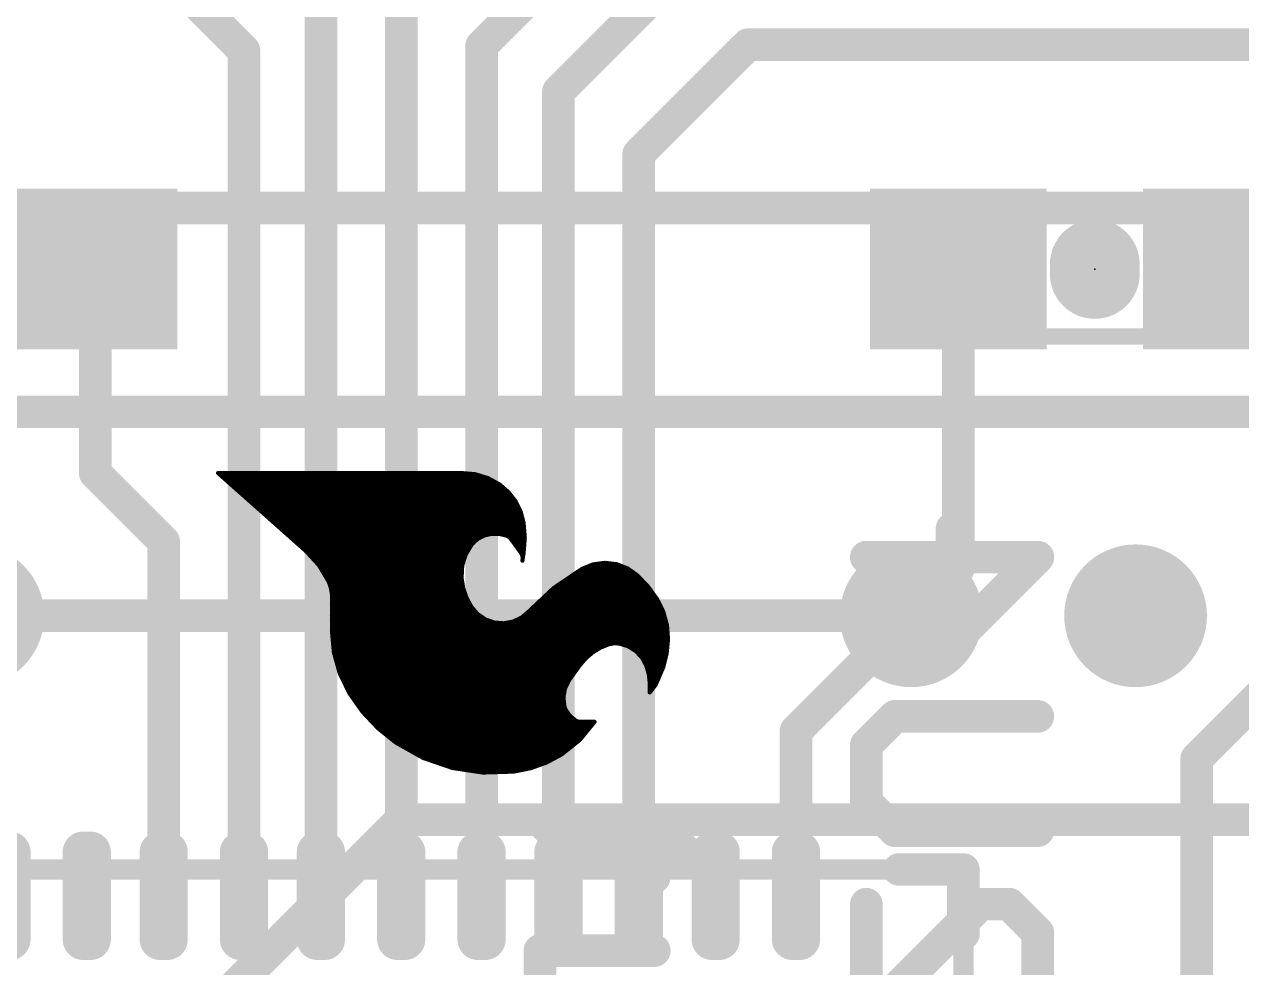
# Model space of a CAD drawing. Extents: x -0.9 to 39.5, y -0.1 to 25.5.
# Drawn here: x 19.24 to 26.82, y 15.59 to 21.46 of the extents above; entities that cross this region are included whole.
import ezdxf

# ---------------------------------------------------------------- set-up
doc = ezdxf.new("R2010")
doc.units = 0
for name, color, linetype in [('1', 12, 'CONTINUOUS'), ('16', 132, 'CONTINUOUS'), ('18', 110, 'CONTINUOUS'), ('21', 41, 'CONTINUOUS'), ('22', 40, 'CONTINUOUS'), ('23', 53, 'CONTINUOUS'), ('51', 53, 'CONTINUOUS')]:
    doc.layers.add(name, color=color, linetype=linetype)

# ---------------------------------------------------------------- blocks, each defined once
blk = doc.blocks.new('RECT')
blk.add_solid([(-0.5, -0.5), (0.5, -0.5), (-0.5, 0.5), (0.5, 0.5)])
blk = doc.blocks.new('RECT128000X48000R85')
at = {"const_width": 0.1275}
blk.add_lwpolyline([(0.3362, -0.0225), (0.3362, 0.0225, 0.4142), (0.2725, 0.0863), (-0.2725, 0.0863, 0.4142), (-0.3362, 0.0225), (-0.3362, -0.0225, 0.4142), (-0.2725, -0.0863), (0.2725, -0.0863, 0.4142)], format="xyb", close=True, dxfattribs=at)
blk.add_solid([(-0.2979, -0.0479), (0.2979, -0.0479), (-0.2979, 0.0479), (0.2979, 0.0479)])
blk = doc.blocks.new('ROUNDV')
at = {"const_width": 0.5}
blk.add_lwpolyline([(0, -0.25, 1), (0, 0.25, 1), (0, -0.25)], format="xyb", dxfattribs=at)

msp = doc.modelspace()

# ---------------------------------------------------------------- linework, layer by layer
at = {"layer": '1', "const_width": 0.2032}
for points in [[(21.09, 16.0365), (21.09, 22.36)], [(22.09, 21.328), (23.114, 22.352)], [(22.5689, 21.0449), (23.368, 21.844)], [(20.6111, 21.2989), (20.32, 21.59)], [(21.59, 16.0365), (21.59, 21.59)], [(20.6111, 16.0365), (20.6111, 21.2989)], [(22.09, 20.312), (22.09, 21.328)], [(23.0689, 20.6559), (23.749, 21.336)], [(23.749, 21.336), (30.226, 21.336)], [(22.5689, 16.0365), (22.5689, 21.0449)], [(23.0689, 16.0365), (23.0689, 20.6559)], [(22.09, 20.312), (22.098, 20.32)], [(22.09, 16.0365), (22.09, 20.312)], [(19.685, 19.9), (19.646, 19.939)], [(25.058, 19.939), (25.058, 18.073)], [(19.685, 18.669), (19.685, 19.9)], [(26.543, 16.891), (29.464, 19.812)], [(20.1111, 18.2429), (19.685, 18.669)], [(20.1111, 16.0365), (20.1111, 18.2429)], [(24.765, 17.78), (25.058, 18.073)], [(24.0477, 17.0627), (24.765, 17.78)], [(24.0477, 16.0365), (24.0477, 17.0627)], [(26.543, 15.113), (26.543, 16.891)]]:
    msp.add_lwpolyline(points, dxfattribs=at)
at = {"layer": '1', "const_width": 0.1016}
for points in [[(20.6619, 21.2989, 1), (20.5603, 21.2989)], [(20.5752, 21.2629, 1), (20.6471, 21.3348)], [(22.1408, 21.328, 1), (22.0392, 21.328)], [(22.0541, 21.3639, 1), (22.1259, 21.2921)], [(23.749, 21.3868, 1), (23.749, 21.2852)], [(23.7849, 21.3001, 1), (23.7131, 21.3719)], [(22.6197, 21.0449, 1), (22.5181, 21.0449)], [(22.5329, 21.0808, 1), (22.6048, 21.0089)], [(23.0329, 20.6918, 1), (23.1048, 20.6199)], [(23.1197, 20.6559, 1), (23.0181, 20.6559)], [(22.1408, 20.312, 1), (22.0392, 20.312)], [(22.0541, 20.3479, 1), (22.1259, 20.2761)], [(22.1339, 20.2841, 1), (22.0621, 20.3559)], [(22.0392, 20.312, 1), (22.1408, 20.312)], [(19.6819, 19.9749, 1), (19.6101, 19.9031)], [(25.1088, 19.939, 1), (25.0072, 19.939)], [(19.7358, 19.9, 1), (19.6342, 19.9)], [(19.6491, 19.8641, 1), (19.7209, 19.9359)], [(19.7209, 18.7049, 1), (19.6491, 18.6331)], [(19.6342, 18.669, 1), (19.7358, 18.669)], [(20.1619, 18.2429, 1), (20.0603, 18.2429)], [(20.0752, 18.2069, 1), (20.1471, 18.2788)], [(25.0072, 18.073, 1), (25.1088, 18.073)], [(25.0939, 18.0371, 1), (25.0221, 18.1089)], [(24.7291, 17.8159, 1), (24.8009, 17.7441)], [(24.8009, 17.7441, 1), (24.7291, 17.8159)], [(24.0985, 17.0627, 1), (23.9969, 17.0627)], [(24.0118, 17.0987, 1), (24.0837, 17.0268)], [(26.5938, 16.891, 1), (26.4922, 16.891)], [(26.5071, 16.9269, 1), (26.5789, 16.8551)], [(20.0603, 16.0365, 1), (20.1619, 16.0365)], [(20.5603, 16.0365, 1), (20.6619, 16.0365)], [(21.0392, 16.0365, 1), (21.1408, 16.0365)], [(21.5392, 16.0365, 1), (21.6408, 16.0365)], [(22.0392, 16.0365, 1), (22.1408, 16.0365)], [(22.5181, 16.0365, 1), (22.6197, 16.0365)], [(23.0181, 16.0365, 1), (23.1197, 16.0365)], [(23.9969, 16.0365, 1), (24.0985, 16.0365)]]:
    msp.add_lwpolyline(points, format="xyb", dxfattribs=at)
at = {"layer": '16', "const_width": 0.2032}
for points in [[(30.48, 20.32), (15.24, 20.32)], [(17.399, 19.05), (30.099, 19.05)], [(24.765, 17.78), (18.923, 17.78)], [(20.32, 15.24), (21.59, 16.51)], [(21.59, 16.51), (29.21, 16.51)]]:
    msp.add_lwpolyline(points, dxfattribs=at)
at = {"layer": '16', "const_width": 0.1016}
for points in [[(24.765, 17.7292, 1), (24.765, 17.8308)], [(21.59, 16.5608, 1), (21.59, 16.4592)], [(21.6259, 16.4741, 1), (21.5541, 16.5459)]]:
    msp.add_lwpolyline(points, format="xyb", dxfattribs=at)
at = {"layer": '21'}
for points, const_width in [([(25.908, 19.9695), (25.908, 19.9085)], 0.5588), ([(21.9659, 18.6689), (20.4495, 18.6689)], 0.0254), ([(20.4495, 18.6689), (20.9982, 18.1813)], 0.0254), ([(20.478, 18.6436), (22.11, 18.6436)], 0.0254), ([(22.049, 18.6619), (21.9659, 18.6689)], 0.0254), ([(22.1289, 18.6379), (22.049, 18.6619)], 0.0254), ([(22.2021, 18.5978), (22.1289, 18.6379)], 0.0254), ([(20.5066, 18.6182), (22.1649, 18.6182)], 0.0254), ([(20.5351, 18.5928), (22.208, 18.5928)], 0.0254), ([(20.5637, 18.5674), (22.2377, 18.5674)], 0.0254), ([(22.2571, 18.5508), (22.2021, 18.5978)], 0.0254), ([(20.5923, 18.542), (22.264, 18.542)], 0.0254), ([(20.6209, 18.5166), (22.2838, 18.5166)], 0.0254), ([(20.6495, 18.4912), (22.3028, 18.4912)], 0.0254), ([(22.3015, 18.4938), (22.2571, 18.5508)], 0.0254), ([(22.3336, 18.429), (22.3015, 18.4938)], 0.0254), ([(20.678, 18.4658), (22.3154, 18.4658)], 0.0254), ([(20.7066, 18.4404), (22.328, 18.4404)], 0.0254), ([(20.7352, 18.415), (22.3373, 18.415)], 0.0254), ([(22.352, 18.3591), (22.3336, 18.429)], 0.0254), ([(20.7638, 18.3896), (22.344, 18.3896)], 0.0254), ([(20.7924, 18.3642), (22.3507, 18.3642)], 0.0254), ([(20.821, 18.3388), (22.3536, 18.3388)], 0.0254), ([(22.3594, 18.2651), (22.352, 18.3591)], 0.0254), ([(20.8495, 18.3134), (22.3556, 18.3134)], 0.0254), ([(20.8781, 18.288), (22.1427, 18.288)], 0.0254), ([(20.9067, 18.2626), (22.0736, 18.2626)], 0.0254), ([(22.0294, 18.2244), (22.0648, 18.2581)], 0.0254), ([(22.0648, 18.2581), (22.1082, 18.2803)], 0.0254), ([(22.1082, 18.2803), (22.1527, 18.2902)], 0.0254), ([(22.1527, 18.2902), (22.1983, 18.2902)], 0.0254), ([(22.1983, 18.2902), (22.2428, 18.2803)], 0.0254), ([(22.2083, 18.288), (22.3576, 18.288)], 0.0254), ([(22.2428, 18.2803), (22.2599, 18.2713)], 0.0254), ([(22.2599, 18.2713), (22.2733, 18.2575)], 0.0254), ([(22.2683, 18.2626), (22.3592, 18.2626)], 0.0254), ([(22.2733, 18.2575), (22.3342, 18.1736)], 0.0254), ([(22.352, 18.1711), (22.3594, 18.2651)], 0.0254), ([(20.9353, 18.2372), (22.0428, 18.2372)], 0.0254), ([(20.9639, 18.2118), (22.0218, 18.2118)], 0.0254), ([(20.9925, 18.1864), (22.0065, 18.1864)], 0.0254), ([(20.9982, 18.1813), (21.0777, 18.0945)], 0.0254), ([(21.9912, 18.161), (22.0294, 18.2244)], 0.0254), ([(22.288, 18.2372), (22.3572, 18.2372)], 0.0254), ([(22.3065, 18.2118), (22.3552, 18.2118)], 0.0254), ([(22.3249, 18.1864), (22.3532, 18.1864)], 0.0254), ([(21.0168, 18.161), (21.9912, 18.161)], 0.0254), ([(21.0401, 18.1356), (21.9834, 18.1356)], 0.0254), ([(21.0633, 18.1102), (21.9757, 18.1102)], 0.0254), ([(21.9696, 18.0902), (21.9912, 18.161)], 0.0254), ([(22.3342, 18.1736), (22.3426, 18.1579)], 0.0254), ([(22.341, 18.161), (22.3504, 18.161)], 0.0254), ([(22.3426, 18.1579), (22.3461, 18.1405)], 0.0254), ([(22.3444, 18.1228), (22.352, 18.1711)], 0.0254), ([(22.3461, 18.1405), (22.3444, 18.1228)], 0.0254), ([(22.3456, 18.1356), (22.3464, 18.1356)], 0.0254), ([(22.8574, 18.1099), (22.7839, 18.1)], 0.0254), ([(22.9311, 18.1013), (22.8574, 18.1099)], 0.0254), ([(23.0003, 18.0745), (22.9311, 18.1013)], 0.0254), ([(21.0777, 18.0945), (21.1379, 17.9933)], 0.0254), ([(21.0835, 18.0848), (21.9693, 18.0848)], 0.0254), ([(21.0986, 18.0594), (21.968, 18.0594)], 0.0254), ([(21.1137, 18.034), (21.9668, 18.034)], 0.0254), ([(21.9659, 18.0162), (21.9696, 18.0902)], 0.0254), ([(22.7152, 18.072), (22.5394, 17.9534)], 0.0254), ([(22.6589, 18.034), (23.0571, 18.034)], 0.0254), ([(22.6965, 18.0594), (23.0215, 18.0594)], 0.0254), ([(22.7839, 18.1), (22.7152, 18.072)], 0.0254), ([(22.7467, 18.0848), (22.9738, 18.0848)], 0.0254), ([(23.0607, 18.0314), (23.0003, 18.0745)], 0.0254), ([(23.1266, 17.9618), (23.0607, 18.0314)], 0.0254), ([(21.1288, 18.0086), (21.9671, 18.0086)], 0.0254), ([(21.1379, 17.9933), (21.1514, 17.9561)], 0.0254), ([(21.1416, 17.9832), (21.9712, 17.9832)], 0.0254), ([(21.1507, 17.9578), (21.9752, 17.9578)], 0.0254), ([(21.1514, 17.9561), (21.1582, 17.9171)], 0.0254), ([(21.976, 17.9529), (21.9659, 18.0162)], 0.0254), ([(21.9965, 17.8922), (21.976, 17.9529)], 0.0254), ([(22.5394, 17.9534), (22.385, 17.8079)], 0.0254), ([(22.5459, 17.9578), (23.1295, 17.9578)], 0.0254), ([(22.5836, 17.9832), (23.1063, 17.9832)], 0.0254), ([(22.6212, 18.0086), (23.0823, 18.0086)], 0.0254), ([(23.1826, 17.8841), (23.1266, 17.9618)], 0.0254), ([(21.1555, 17.9324), (21.9829, 17.9324)], 0.0254), ([(21.1582, 17.9171), (21.1582, 17.6885)], 0.0254), ([(21.1582, 17.907), (21.9915, 17.907)], 0.0254), ([(21.1582, 17.8816), (22.0022, 17.8816)], 0.0254), ([(22.0269, 17.8358), (21.9965, 17.8922)], 0.0254), ([(22.4632, 17.8816), (23.1838, 17.8816)], 0.0254), ([(22.4902, 17.907), (23.1661, 17.907)], 0.0254), ([(22.5171, 17.9324), (23.1478, 17.9324)], 0.0254), ([(23.2214, 17.8061), (23.1826, 17.8841)], 0.0254), ([(21.1582, 17.8562), (22.0159, 17.8562)], 0.0254), ([(21.1582, 17.8308), (22.0312, 17.8308)], 0.0254), ([(21.1582, 17.8054), (22.053, 17.8054)], 0.0254), ([(22.0654, 17.791), (22.0269, 17.8358)], 0.0254), ([(22.385, 17.8079), (22.3401, 17.7696)], 0.0254), ([(22.3821, 17.8054), (23.2216, 17.8054)], 0.0254), ([(22.4093, 17.8308), (23.2091, 17.8308)], 0.0254), ([(22.4363, 17.8562), (23.1965, 17.8562)], 0.0254), ([(23.2446, 17.7221), (23.2214, 17.8061)], 0.0254), ([(21.1582, 17.78), (22.0814, 17.78)], 0.0254), ([(21.1582, 17.7546), (22.1226, 17.7546)], 0.0254), ([(21.1582, 17.7292), (23.2426, 17.7292)], 0.0254), ([(22.1141, 17.7576), (22.0654, 17.791)], 0.0254), ([(22.1698, 17.738), (22.1141, 17.7576)], 0.0254), ([(22.2287, 17.7334), (22.1698, 17.738)], 0.0254), ([(22.2868, 17.7441), (22.2287, 17.7334)], 0.0254), ([(22.3401, 17.7696), (22.2868, 17.7441)], 0.0254), ([(22.3087, 17.7546), (23.2356, 17.7546)], 0.0254), ([(22.3523, 17.78), (23.2286, 17.78)], 0.0254), ([(23.2512, 17.6352), (23.2446, 17.7221)], 0.0254), ([(21.1582, 17.7038), (23.246, 17.7038)], 0.0254), ([(21.1582, 17.6885), (21.1706, 17.5522)], 0.0254), ([(21.1591, 17.6784), (23.2479, 17.6784)], 0.0254), ([(21.1614, 17.653), (23.2498, 17.653)], 0.0254), ([(21.1637, 17.6276), (23.2505, 17.6276)], 0.0254), ([(21.1661, 17.6022), (22.8808, 17.6022)], 0.0254), ([(21.1684, 17.5768), (22.8226, 17.5768)], 0.0254), ([(22.7813, 17.5513), (22.8288, 17.5806)], 0.0254), ([(22.8288, 17.5806), (22.8803, 17.6021)], 0.0254), ([(22.8803, 17.6021), (22.913, 17.6086)], 0.0254), ([(22.913, 17.6086), (22.9464, 17.6072)], 0.0254), ([(22.9464, 17.6072), (23.0014, 17.5906)], 0.0254), ([(22.963, 17.6022), (23.2481, 17.6022)], 0.0254), ([(23.0014, 17.5906), (23.0503, 17.5603)], 0.0254), ([(23.0237, 17.5768), (23.2457, 17.5768)], 0.0254), ([(23.2427, 17.5451), (23.2512, 17.6352)], 0.0254), ([(21.1706, 17.5522), (21.2074, 17.4203)], 0.0254), ([(21.1708, 17.5514), (22.7815, 17.5514)], 0.0254), ([(21.1779, 17.526), (22.7518, 17.526)], 0.0254), ([(21.185, 17.5006), (22.7266, 17.5006)], 0.0254), ([(22.7025, 17.4726), (22.7389, 17.515)], 0.0254), ([(22.7389, 17.515), (22.7813, 17.5513)], 0.0254), ([(23.0503, 17.5603), (23.0895, 17.5183)], 0.0254), ([(23.0586, 17.5514), (23.2432, 17.5514)], 0.0254), ([(23.0823, 17.526), (23.2379, 17.526)], 0.0254), ([(23.0895, 17.5183), (23.1165, 17.4675)], 0.0254), ([(23.0989, 17.5006), (23.2315, 17.5006)], 0.0254), ([(23.2207, 17.4574), (23.2427, 17.5451)], 0.0254), ([(21.1921, 17.4752), (22.7047, 17.4752)], 0.0254), ([(21.1992, 17.4498), (22.686, 17.4498)], 0.0254), ([(21.2063, 17.4244), (22.6677, 17.4244)], 0.0254), ([(21.2074, 17.4203), (21.2674, 17.2973)], 0.0254), ([(22.6365, 17.3812), (22.7025, 17.4726)], 0.0254), ([(23.1124, 17.4752), (23.2252, 17.4752)], 0.0254), ([(23.1165, 17.4675), (23.131, 17.4163)], 0.0254), ([(23.1215, 17.4498), (23.2173, 17.4498)], 0.0254), ([(23.1287, 17.4244), (23.2062, 17.4244)], 0.0254), ([(23.1953, 17.3989), (23.2105, 17.4345)], 0.0254), ([(23.2105, 17.4345), (23.2207, 17.4574)], 0.0254), ([(21.2178, 17.399), (22.6494, 17.399)], 0.0254), ([(21.2302, 17.3736), (22.6326, 17.3736)], 0.0254), ([(21.2426, 17.3482), (22.6196, 17.3482)], 0.0254), ([(22.6103, 17.3299), (22.6365, 17.3812)], 0.0254), ([(23.131, 17.4163), (23.1369, 17.3634)], 0.0254), ([(23.1329, 17.399), (23.1953, 17.399)], 0.0254), ([(23.1358, 17.3736), (23.1842, 17.3736)], 0.0254), ([(23.1369, 17.3634), (23.1369, 17.3024)], 0.0254), ([(23.1369, 17.3482), (23.173, 17.3482)], 0.0254), ([(23.1394, 17.305), (23.1732, 17.3485)], 0.0254), ([(23.1732, 17.3485), (23.1953, 17.3989)], 0.0254), ([(21.255, 17.3228), (22.609, 17.3228)], 0.0254), ([(21.2674, 17.2974), (22.6043, 17.2974)], 0.0254), ([(21.2674, 17.2973), (21.3491, 17.1816)], 0.0254), ([(21.2853, 17.272), (22.6, 17.272)], 0.0254), ([(22.5999, 17.2733), (22.6103, 17.3299)], 0.0254), ([(22.606, 17.2161), (22.5999, 17.2733)], 0.0254), ([(23.1369, 17.3228), (23.1532, 17.3228)], 0.0254), ([(23.1369, 17.3025), (23.1394, 17.305)], 0.0254), ([(23.1369, 17.3024), (23.1369, 17.3025)], 0.0254), ([(21.3032, 17.2466), (22.6027, 17.2466)], 0.0254), ([(21.3211, 17.2212), (22.6055, 17.2212)], 0.0254), ([(21.3391, 17.1958), (22.6136, 17.1958)], 0.0254), ([(22.6136, 17.1957), (22.606, 17.2161)], 0.0254), ([(22.6404, 17.1568), (22.6136, 17.1957)], 0.0254), ([(21.3491, 17.1816), (21.4463, 17.0784)], 0.0254), ([(21.3596, 17.1704), (22.631, 17.1704)], 0.0254), ([(21.3836, 17.145), (22.6551, 17.145)], 0.0254), ([(21.4075, 17.1196), (22.7044, 17.1196)], 0.0254), ([(22.6771, 17.1272), (22.6404, 17.1568)], 0.0254), ([(22.6906, 17.1215), (22.6771, 17.1272)], 0.0254), ([(22.7051, 17.1195), (22.6906, 17.1215)], 0.0254), ([(22.7019, 17.0069), (22.794, 17.1195)], 0.0254), ([(22.794, 17.1195), (22.7051, 17.1195)], 0.0254), ([(21.4315, 17.0942), (22.7733, 17.0942)], 0.0254), ([(21.4463, 17.0784), (21.557, 16.99)], 0.0254), ([(21.4584, 17.0688), (22.7525, 17.0688)], 0.0254), ([(21.4902, 17.0434), (22.7318, 17.0434)], 0.0254), ([(21.522, 17.018), (22.711, 17.018)], 0.0254), ([(21.5537, 16.9926), (22.6839, 16.9926)], 0.0254), ([(21.557, 16.99), (21.7251, 16.8953)], 0.0254), ([(21.5975, 16.9672), (22.6521, 16.9672)], 0.0254), ([(22.5882, 16.9163), (22.7019, 17.0069)], 0.0254), ([(21.6426, 16.9418), (22.6202, 16.9418)], 0.0254), ([(21.6877, 16.9164), (22.5883, 16.9164)], 0.0254), ([(21.7251, 16.8953), (21.9075, 16.8325)], 0.0254), ([(21.7376, 16.891), (22.5411, 16.891)], 0.0254), ([(22.4948, 16.8662), (22.5882, 16.9163)], 0.0254), ([(21.8114, 16.8656), (22.4932, 16.8656)], 0.0254), ([(21.8852, 16.8402), (22.4224, 16.8402)], 0.0254), ([(21.9075, 16.8325), (22.0982, 16.8037)], 0.0254), ([(22.0246, 16.8148), (22.3167, 16.8148)], 0.0254), ([(22.291, 16.8097), (22.395, 16.8304)], 0.0254), ([(22.395, 16.8304), (22.4948, 16.8662)], 0.0254), ([(22.0982, 16.8037), (22.291, 16.8097)], 0.0254), ([(25.09, 16.2), (24.69, 16.2)], 0.2032), ([(25.09, 15.8), (25.09, 16.2)], 0.2032)]:
    msp.add_lwpolyline(points, dxfattribs=dict(at, const_width=const_width))
for points, const_width in [([(26.0477, 19.9695, 1), (25.7683, 19.9695)], 0.2794), ([(25.7683, 19.9085, 1), (26.0477, 19.9085)], 0.2794), ([(20.4495, 18.6753, 1), (20.4495, 18.6625)], 0.0127), ([(20.4537, 18.6736, 1), (20.4453, 18.6642)], 0.0127), ([(20.478, 18.65, 1), (20.478, 18.6372)], 0.0127), ([(21.9664, 18.6752, 1), (21.9654, 18.6626)], 0.0127), ([(21.9659, 18.6625, 1), (21.9659, 18.6753)], 0.0127), ([(22.0509, 18.668, 1), (22.0472, 18.6559)], 0.0127), ([(22.0485, 18.6556, 1), (22.0496, 18.6683)], 0.0127), ([(22.11, 18.6372, 1), (22.11, 18.65)], 0.0127), ([(22.132, 18.6435, 1), (22.1259, 18.6323)], 0.0127), ([(22.1271, 18.6318, 1), (22.1308, 18.644)], 0.0127), ([(20.5066, 18.6246, 1), (20.5066, 18.6119)], 0.0127), ([(20.5351, 18.5992, 1), (20.5351, 18.5864)], 0.0127), ([(20.5637, 18.5738, 1), (20.5637, 18.561)], 0.0127), ([(22.1649, 18.6119, 1), (22.1649, 18.6246)], 0.0127), ([(22.2062, 18.6026, 1), (22.198, 18.593)], 0.0127), ([(22.199, 18.5922, 1), (22.2052, 18.6034)], 0.0127), ([(22.208, 18.5864, 1), (22.208, 18.5992)], 0.0127), ([(22.2377, 18.561, 1), (22.2377, 18.5738)], 0.0127), ([(20.5923, 18.5484, 1), (20.5923, 18.5357)], 0.0127), ([(20.6209, 18.523, 1), (20.6209, 18.5102)], 0.0127), ([(20.6495, 18.4976, 1), (20.6495, 18.4848)], 0.0127), ([(22.2621, 18.5547, 1), (22.2521, 18.5469)], 0.0127), ([(22.253, 18.546, 1), (22.2612, 18.5557)], 0.0127), ([(22.264, 18.5357, 1), (22.264, 18.5484)], 0.0127), ([(22.2838, 18.5102, 1), (22.2838, 18.523)], 0.0127), ([(22.3072, 18.4966, 1), (22.2958, 18.491)], 0.0127), ([(22.2965, 18.4899, 1), (22.3065, 18.4977)], 0.0127), ([(22.3028, 18.4848, 1), (22.3028, 18.4976)], 0.0127), ([(20.678, 18.4722, 1), (20.678, 18.4595)], 0.0127), ([(20.7066, 18.4468, 1), (20.7066, 18.434)], 0.0127), ([(20.7352, 18.4214, 1), (20.7352, 18.4086)], 0.0127), ([(22.3154, 18.4595, 1), (22.3154, 18.4722)], 0.0127), ([(22.3397, 18.4306, 1), (22.3274, 18.4274)], 0.0127), ([(22.3279, 18.4262, 1), (22.3393, 18.4318)], 0.0127), ([(22.328, 18.434, 1), (22.328, 18.4468)], 0.0127), ([(22.3373, 18.4086, 1), (22.3373, 18.4214)], 0.0127), ([(20.7638, 18.396, 1), (20.7638, 18.3833)], 0.0127), ([(20.7924, 18.3706, 1), (20.7924, 18.3578)], 0.0127), ([(20.821, 18.3452, 1), (20.821, 18.3325)], 0.0127), ([(22.344, 18.3833, 1), (22.344, 18.396)], 0.0127), ([(22.3583, 18.3596, 1), (22.3457, 18.3586)], 0.0127), ([(22.3459, 18.3575, 1), (22.3581, 18.3607)], 0.0127), ([(22.3507, 18.3578, 1), (22.3507, 18.3706)], 0.0127), ([(22.3536, 18.3325, 1), (22.3536, 18.3452)], 0.0127), ([(20.8495, 18.3198, 1), (20.8495, 18.3071)], 0.0127), ([(20.8781, 18.2944, 1), (20.8781, 18.2816)], 0.0127), ([(20.9067, 18.269, 1), (20.9067, 18.2563)], 0.0127), ([(22.0619, 18.2637, 1), (22.0676, 18.2524)], 0.0127), ([(22.0691, 18.2535, 1), (22.0604, 18.2627)], 0.0127), ([(22.0736, 18.2563, 1), (22.0736, 18.269)], 0.0127), ([(22.1068, 18.2865, 1), (22.1096, 18.2741)], 0.0127), ([(22.1111, 18.2746, 1), (22.1053, 18.286)], 0.0127), ([(22.1427, 18.2816, 1), (22.1427, 18.2944)], 0.0127), ([(22.1527, 18.2966, 1), (22.1527, 18.2839)], 0.0127), ([(22.1541, 18.284, 1), (22.1513, 18.2964)], 0.0127), ([(22.1997, 18.2964, 1), (22.1969, 18.284)], 0.0127), ([(22.1983, 18.2839, 1), (22.1983, 18.2966)], 0.0127), ([(22.2083, 18.2944, 1), (22.2083, 18.2816)], 0.0127), ([(22.2458, 18.2859, 1), (22.2398, 18.2747)], 0.0127), ([(22.2414, 18.2741, 1), (22.2442, 18.2865)], 0.0127), ([(22.2644, 18.2757, 1), (22.2553, 18.2669)], 0.0127), ([(22.2569, 18.2657, 1), (22.2628, 18.2769)], 0.0127), ([(22.2683, 18.269, 1), (22.2683, 18.2563)], 0.0127), ([(22.2784, 18.2612, 1), (22.2682, 18.2538)], 0.0127), ([(22.2688, 18.2531, 1), (22.2778, 18.2619)], 0.0127), ([(22.3657, 18.2646, 1), (22.353, 18.2656)], 0.0127), ([(22.353, 18.2646, 1), (22.3657, 18.2656)], 0.0127), ([(22.3556, 18.3071, 1), (22.3556, 18.3198)], 0.0127), ([(22.3576, 18.2816, 1), (22.3576, 18.2944)], 0.0127), ([(22.3592, 18.2563, 1), (22.3592, 18.269)], 0.0127), ([(20.9353, 18.2436, 1), (20.9353, 18.2309)], 0.0127), ([(20.9639, 18.2182, 1), (20.9639, 18.2054)], 0.0127), ([(20.9925, 18.1928, 1), (20.9925, 18.1801)], 0.0127), ([(21.0029, 18.1856, 1), (20.9935, 18.177)], 0.0127), ([(20.994, 18.1766, 1), (21.0024, 18.186)], 0.0127), ([(22.0065, 18.1801, 1), (22.0065, 18.1928)], 0.0127), ([(22.0218, 18.2054, 1), (22.0218, 18.2182)], 0.0127), ([(22.025, 18.229, 1), (22.0338, 18.2198)], 0.0127), ([(22.0348, 18.2211, 1), (22.024, 18.2277)], 0.0127), ([(22.0428, 18.2309, 1), (22.0428, 18.2436)], 0.0127), ([(22.288, 18.2436, 1), (22.288, 18.2309)], 0.0127), ([(22.3065, 18.2182, 1), (22.3065, 18.2054)], 0.0127), ([(22.3249, 18.1928, 1), (22.3249, 18.1801)], 0.0127), ([(22.3532, 18.1801, 1), (22.3532, 18.1928)], 0.0127), ([(22.3552, 18.2054, 1), (22.3552, 18.2182)], 0.0127), ([(22.3572, 18.2309, 1), (22.3572, 18.2436)], 0.0127), ([(21.0168, 18.1674, 1), (21.0168, 18.1547)], 0.0127), ([(21.0401, 18.142, 1), (21.0401, 18.1292)], 0.0127), ([(21.0633, 18.1166, 1), (21.0633, 18.1039)], 0.0127), ([(21.9757, 18.1039, 1), (21.9757, 18.1166)], 0.0127), ([(21.9834, 18.1292, 1), (21.9834, 18.142)], 0.0127), ([(21.9857, 18.1643, 1), (21.9966, 18.1577)], 0.0127), ([(21.9973, 18.1591, 1), (21.9851, 18.1628)], 0.0127), ([(21.9912, 18.1547, 1), (21.9912, 18.1674)], 0.0127), ([(22.3398, 18.1766, 1), (22.3286, 18.1706)], 0.0127), ([(22.3291, 18.1699, 1), (22.3393, 18.1773)], 0.0127), ([(22.341, 18.1674, 1), (22.341, 18.1547)], 0.0127), ([(22.3488, 18.1592, 1), (22.3364, 18.1567)], 0.0127), ([(22.337, 18.1549, 1), (22.3482, 18.1609)], 0.0127), ([(22.3381, 18.1238, 1), (22.3507, 18.1218)], 0.0127), ([(22.3381, 18.1234, 1), (22.3507, 18.1222)], 0.0127), ([(22.3456, 18.142, 1), (22.3456, 18.1292)], 0.0127), ([(22.3524, 18.1399, 1), (22.3398, 18.1411)], 0.0127), ([(22.3399, 18.1392, 1), (22.3523, 18.1418)], 0.0127), ([(22.3583, 18.1701, 1), (22.3457, 18.1721)], 0.0127), ([(22.3457, 18.1716, 1), (22.3583, 18.1706)], 0.0127), ([(22.3464, 18.1292, 1), (22.3464, 18.142)], 0.0127), ([(22.3504, 18.1547, 1), (22.3504, 18.1674)], 0.0127), ([(22.8582, 18.1162, 1), (22.8567, 18.1036)], 0.0127), ([(22.8583, 18.1036, 1), (22.8566, 18.1162)], 0.0127), ([(22.9334, 18.1072, 1), (22.9288, 18.0953)], 0.0127), ([(22.9304, 18.095, 1), (22.9319, 18.1076)], 0.0127), ([(21.0832, 18.0977, 1), (21.0723, 18.0913)], 0.0127), ([(21.0731, 18.0902, 1), (21.0824, 18.0988)], 0.0127), ([(21.0835, 18.0912, 1), (21.0835, 18.0785)], 0.0127), ([(21.0986, 18.0658, 1), (21.0986, 18.053)], 0.0127), ([(21.1137, 18.0404, 1), (21.1137, 18.0277)], 0.0127), ([(21.9759, 18.0898, 1), (21.9632, 18.0905)], 0.0127), ([(21.9635, 18.092, 1), (21.9756, 18.0883)], 0.0127), ([(21.9668, 18.0277, 1), (21.9668, 18.0404)], 0.0127), ([(21.968, 18.053, 1), (21.968, 18.0658)], 0.0127), ([(21.9693, 18.0785, 1), (21.9693, 18.0912)], 0.0127), ([(22.6589, 18.0404, 1), (22.6589, 18.0277)], 0.0127), ([(22.6965, 18.0658, 1), (22.6965, 18.053)], 0.0127), ([(22.7128, 18.0779, 1), (22.7176, 18.0661)], 0.0127), ([(22.7188, 18.0667, 1), (22.7116, 18.0773)], 0.0127), ([(22.7467, 18.0912, 1), (22.7467, 18.0785)], 0.0127), ([(22.7831, 18.1063, 1), (22.7848, 18.0937)], 0.0127), ([(22.7863, 18.0941, 1), (22.7815, 18.1058)], 0.0127), ([(22.9738, 18.0785, 1), (22.9738, 18.0912)], 0.0127), ([(23.004, 18.0797, 1), (22.9966, 18.0694)], 0.0127), ([(22.998, 18.0686, 1), (23.0026, 18.0805)], 0.0127), ([(23.0215, 18.053, 1), (23.0215, 18.0658)], 0.0127), ([(23.0653, 18.0358, 1), (23.0561, 18.027)], 0.0127), ([(23.057, 18.0262, 1), (23.0644, 18.0366)], 0.0127), ([(23.0571, 18.0277, 1), (23.0571, 18.0404)], 0.0127), ([(21.1288, 18.015, 1), (21.1288, 18.0023)], 0.0127), ([(21.1439, 17.9955, 1), (21.1319, 17.9911)], 0.0127), ([(21.1324, 17.9901, 1), (21.1434, 17.9965)], 0.0127), ([(21.1416, 17.9896, 1), (21.1416, 17.9768)], 0.0127), ([(21.1507, 17.9642, 1), (21.1507, 17.9515)], 0.0127), ([(21.1576, 17.9572, 1), (21.1451, 17.955)], 0.0127), ([(21.1454, 17.9539, 1), (21.1573, 17.9582)], 0.0127), ([(21.9722, 18.0172, 1), (21.9596, 18.0152)], 0.0127), ([(21.9596, 18.0165, 1), (21.9722, 18.0159)], 0.0127), ([(21.9671, 18.0023, 1), (21.9671, 18.015)], 0.0127), ([(21.982, 17.9549, 1), (21.97, 17.9509)], 0.0127), ([(21.9712, 17.9768, 1), (21.9712, 17.9896)], 0.0127), ([(21.9752, 17.9515, 1), (21.9752, 17.9642)], 0.0127), ([(22.5358, 17.9586, 1), (22.5429, 17.9481)], 0.0127), ([(22.5437, 17.9488, 1), (22.535, 17.958)], 0.0127), ([(22.5459, 17.9642, 1), (22.5459, 17.9515)], 0.0127), ([(22.5836, 17.9896, 1), (22.5836, 17.9768)], 0.0127), ([(22.6212, 18.015, 1), (22.6212, 18.0023)], 0.0127), ([(23.0823, 18.0023, 1), (23.0823, 18.015)], 0.0127), ([(23.1063, 17.9768, 1), (23.1063, 17.9896)], 0.0127), ([(23.1317, 17.9655, 1), (23.1214, 17.9581)], 0.0127), ([(23.1219, 17.9574, 1), (23.1312, 17.9662)], 0.0127), ([(23.1295, 17.9515, 1), (23.1295, 17.9642)], 0.0127), ([(21.1555, 17.9388, 1), (21.1555, 17.9261)], 0.0127), ([(21.1646, 17.9171, 1), (21.1518, 17.9171)], 0.0127), ([(21.1582, 17.9134, 1), (21.1582, 17.9006)], 0.0127), ([(21.1582, 17.888, 1), (21.1582, 17.8753)], 0.0127), ([(21.1519, 17.916, 1), (21.1645, 17.9182)], 0.0127), ([(21.9697, 17.9519, 1), (21.9822, 17.9539)], 0.0127), ([(21.9829, 17.9261, 1), (21.9829, 17.9388)], 0.0127), ([(22.0021, 17.8952, 1), (21.9909, 17.8892)], 0.0127), ([(21.9905, 17.8902, 1), (22.0025, 17.8942)], 0.0127), ([(21.9915, 17.9006, 1), (21.9915, 17.9134)], 0.0127), ([(22.0022, 17.8753, 1), (22.0022, 17.888)], 0.0127), ([(22.4632, 17.888, 1), (22.4632, 17.8753)], 0.0127), ([(22.4902, 17.9134, 1), (22.4902, 17.9006)], 0.0127), ([(22.5171, 17.9388, 1), (22.5171, 17.9261)], 0.0127), ([(23.1478, 17.9261, 1), (23.1478, 17.9388)], 0.0127), ([(23.1661, 17.9006, 1), (23.1661, 17.9134)], 0.0127), ([(23.1883, 17.8869, 1), (23.1769, 17.8813)], 0.0127), ([(23.1774, 17.8804, 1), (23.1878, 17.8878)], 0.0127), ([(23.1838, 17.8753, 1), (23.1838, 17.888)], 0.0127), ([(21.1582, 17.8626, 1), (21.1582, 17.8498)], 0.0127), ([(21.1582, 17.8372, 1), (21.1582, 17.8244)], 0.0127), ([(21.1582, 17.8118, 1), (21.1582, 17.7991)], 0.0127), ([(22.0159, 17.8498, 1), (22.0159, 17.8626)], 0.0127), ([(22.0317, 17.8399, 1), (22.0221, 17.8317)], 0.0127), ([(22.0213, 17.8328, 1), (22.0325, 17.8388)], 0.0127), ([(22.0312, 17.8244, 1), (22.0312, 17.8372)], 0.0127), ([(22.053, 17.7991, 1), (22.053, 17.8118)], 0.0127), ([(22.3821, 17.8118, 1), (22.3821, 17.7991)], 0.0127), ([(22.3806, 17.8125, 1), (22.3894, 17.8033)], 0.0127), ([(22.3891, 17.8031, 1), (22.3809, 17.8127)], 0.0127), ([(22.4093, 17.8372, 1), (22.4093, 17.8244)], 0.0127), ([(22.4363, 17.8626, 1), (22.4363, 17.8498)], 0.0127), ([(23.1965, 17.8498, 1), (23.1965, 17.8626)], 0.0127), ([(23.2091, 17.8244, 1), (23.2091, 17.8372)], 0.0127), ([(23.2275, 17.8078, 1), (23.2153, 17.8044)], 0.0127), ([(23.2157, 17.8033, 1), (23.2271, 17.8089)], 0.0127), ([(23.2216, 17.7991, 1), (23.2216, 17.8118)], 0.0127), ([(21.1582, 17.7864, 1), (21.1582, 17.7736)], 0.0127), ([(21.1582, 17.761, 1), (21.1582, 17.7482)], 0.0127), ([(21.1582, 17.7356, 1), (21.1582, 17.7229)], 0.0127), ([(22.0689, 17.7962, 1), (22.0618, 17.7857)], 0.0127), ([(22.0605, 17.7868, 1), (22.0702, 17.7951)], 0.0127), ([(22.0814, 17.7736, 1), (22.0814, 17.7864)], 0.0127), ([(22.1162, 17.7636, 1), (22.112, 17.7516)], 0.0127), ([(22.1105, 17.7524, 1), (22.1177, 17.7628)], 0.0127), ([(22.1226, 17.7482, 1), (22.1226, 17.761)], 0.0127), ([(22.1703, 17.7443, 1), (22.1693, 17.7316)], 0.0127), ([(22.1677, 17.732, 1), (22.1719, 17.7439)], 0.0127), ([(22.2275, 17.7396, 1), (22.2298, 17.7271)], 0.0127), ([(22.2282, 17.727, 1), (22.2292, 17.7397)], 0.0127), ([(22.284, 17.7499, 1), (22.2895, 17.7384)], 0.0127), ([(22.2879, 17.7379, 1), (22.2856, 17.7504)], 0.0127), ([(22.3087, 17.761, 1), (22.3087, 17.7482)], 0.0127), ([(22.3359, 17.7744, 1), (22.3442, 17.7647)], 0.0127), ([(22.3428, 17.7638, 1), (22.3373, 17.7753)], 0.0127), ([(22.3523, 17.7864, 1), (22.3523, 17.7736)], 0.0127), ([(23.2286, 17.7736, 1), (23.2286, 17.7864)], 0.0127), ([(23.2356, 17.7482, 1), (23.2356, 17.761)], 0.0127), ([(23.2509, 17.7226, 1), (23.2382, 17.7216)], 0.0127), ([(23.2426, 17.7229, 1), (23.2426, 17.7356)], 0.0127), ([(21.1582, 17.7102, 1), (21.1582, 17.6974)], 0.0127), ([(21.1645, 17.6891, 1), (21.1519, 17.6879)], 0.0127), ([(21.1518, 17.6885, 1), (21.1646, 17.6885)], 0.0127), ([(21.1591, 17.6848, 1), (21.1591, 17.672)], 0.0127), ([(21.1614, 17.6594, 1), (21.1614, 17.6467)], 0.0127), ([(23.2385, 17.7204, 1), (23.2507, 17.7238)], 0.0127), ([(23.246, 17.6974, 1), (23.246, 17.7102)], 0.0127), ([(23.2479, 17.672, 1), (23.2479, 17.6848)], 0.0127), ([(23.2498, 17.6467, 1), (23.2498, 17.6594)], 0.0127), ([(21.1637, 17.634, 1), (21.1637, 17.6212)], 0.0127), ([(21.1661, 17.6086, 1), (21.1661, 17.5958)], 0.0127), ([(21.1684, 17.5832, 1), (21.1684, 17.5705)], 0.0127), ([(22.8263, 17.5865, 1), (22.8312, 17.5748)], 0.0127), ([(22.8226, 17.5705, 1), (22.8226, 17.5832)], 0.0127), ([(22.8321, 17.5752, 1), (22.8255, 17.586)], 0.0127), ([(22.8791, 17.6083, 1), (22.8815, 17.5959)], 0.0127), ([(22.8827, 17.5962, 1), (22.8779, 17.608)], 0.0127), ([(22.8808, 17.5958, 1), (22.8808, 17.6086)], 0.0127), ([(22.9133, 17.615, 1), (22.9128, 17.6023)], 0.0127), ([(22.9143, 17.6024, 1), (22.9118, 17.6148)], 0.0127), ([(22.9482, 17.6133, 1), (22.9446, 17.6011)], 0.0127), ([(22.9461, 17.6009, 1), (22.9467, 17.6135)], 0.0127), ([(22.963, 17.6086, 1), (22.963, 17.5958)], 0.0127), ([(23.0048, 17.596, 1), (22.9981, 17.5852)], 0.0127), ([(22.9996, 17.5845, 1), (23.0033, 17.5967)], 0.0127), ([(23.0237, 17.5832, 1), (23.0237, 17.5705)], 0.0127), ([(23.2575, 17.6346, 1), (23.2449, 17.6358)], 0.0127), ([(23.2449, 17.6347, 1), (23.2575, 17.6357)], 0.0127), ([(23.2457, 17.5705, 1), (23.2457, 17.5832)], 0.0127), ([(23.2481, 17.5958, 1), (23.2481, 17.6086)], 0.0127), ([(23.2505, 17.6212, 1), (23.2505, 17.634)], 0.0127), ([(21.1767, 17.5539, 1), (21.1645, 17.5505)], 0.0127), ([(21.1643, 17.5516, 1), (21.1769, 17.5528)], 0.0127), ([(21.1708, 17.5578, 1), (21.1708, 17.545)], 0.0127), ([(21.1779, 17.5324, 1), (21.1779, 17.5196)], 0.0127), ([(21.185, 17.507, 1), (21.185, 17.4943)], 0.0127), ([(22.7266, 17.4943, 1), (22.7266, 17.507)], 0.0127), ([(22.7348, 17.5198, 1), (22.743, 17.5101)], 0.0127), ([(22.7437, 17.5108, 1), (22.7341, 17.5191)], 0.0127), ([(22.7518, 17.5196, 1), (22.7518, 17.5324)], 0.0127), ([(22.778, 17.5567, 1), (22.7846, 17.5459)], 0.0127), ([(22.7854, 17.5465, 1), (22.7772, 17.5561)], 0.0127), ([(22.7815, 17.545, 1), (22.7815, 17.5578)], 0.0127), ([(23.0549, 17.5646, 1), (23.0456, 17.5559)], 0.0127), ([(23.0469, 17.5549, 1), (23.0536, 17.5657)], 0.0127), ([(23.0586, 17.5578, 1), (23.0586, 17.545)], 0.0127), ([(23.0823, 17.5324, 1), (23.0823, 17.5196)], 0.0127), ([(23.0951, 17.5212, 1), (23.0839, 17.5153)], 0.0127), ([(23.0849, 17.5139, 1), (23.0942, 17.5226)], 0.0127), ([(23.0989, 17.507, 1), (23.0989, 17.4943)], 0.0127), ([(23.2315, 17.4943, 1), (23.2315, 17.507)], 0.0127), ([(23.2363, 17.5458, 1), (23.249, 17.5445)], 0.0127), ([(23.2488, 17.5436, 1), (23.2365, 17.5467)], 0.0127), ([(23.2379, 17.5196, 1), (23.2379, 17.5324)], 0.0127), ([(23.2432, 17.545, 1), (23.2432, 17.5578)], 0.0127), ([(21.1921, 17.4816, 1), (21.1921, 17.4688)], 0.0127), ([(21.1992, 17.4562, 1), (21.1992, 17.4434)], 0.0127), ([(21.2063, 17.4308, 1), (21.2063, 17.4181)], 0.0127), ([(21.2131, 17.4231, 1), (21.2017, 17.4176)], 0.0127), ([(22.6677, 17.4181, 1), (22.6677, 17.4308)], 0.0127), ([(22.686, 17.4434, 1), (22.686, 17.4562)], 0.0127), ([(22.6977, 17.4767, 1), (22.7073, 17.4685)], 0.0127), ([(22.7076, 17.4689, 1), (22.6974, 17.4763)], 0.0127), ([(22.7047, 17.4688, 1), (22.7047, 17.4816)], 0.0127), ([(23.1124, 17.4816, 1), (23.1124, 17.4688)], 0.0127), ([(23.1226, 17.4692, 1), (23.1104, 17.4658)], 0.0127), ([(23.1109, 17.4645, 1), (23.1221, 17.4705)], 0.0127), ([(23.1215, 17.4562, 1), (23.1215, 17.4434)], 0.0127), ([(23.1287, 17.4308, 1), (23.1287, 17.4181)], 0.0127), ([(23.2047, 17.4371, 1), (23.2163, 17.4319)], 0.0127), ([(23.2163, 17.432, 1), (23.2047, 17.437)], 0.0127), ([(23.2062, 17.4181, 1), (23.2062, 17.4308)], 0.0127), ([(23.2145, 17.4589, 1), (23.2269, 17.4559)], 0.0127), ([(23.2265, 17.4548, 1), (23.2149, 17.46)], 0.0127), ([(23.2173, 17.4434, 1), (23.2173, 17.4562)], 0.0127), ([(23.2252, 17.4688, 1), (23.2252, 17.4816)], 0.0127), ([(21.2013, 17.4186, 1), (21.2135, 17.422)], 0.0127), ([(21.2178, 17.4054, 1), (21.2178, 17.3926)], 0.0127), ([(21.2302, 17.38, 1), (21.2302, 17.3672)], 0.0127), ([(21.2426, 17.3546, 1), (21.2426, 17.3419)], 0.0127), ([(22.6196, 17.3419, 1), (22.6196, 17.3546)], 0.0127), ([(22.6314, 17.3849, 1), (22.6416, 17.3775)], 0.0127), ([(22.6422, 17.3783, 1), (22.6308, 17.3841)], 0.0127), ([(22.6326, 17.3672, 1), (22.6326, 17.38)], 0.0127), ([(22.6494, 17.3926, 1), (22.6494, 17.4054)], 0.0127), ([(23.1373, 17.417, 1), (23.1247, 17.4156)], 0.0127), ([(23.1249, 17.4146, 1), (23.1371, 17.418)], 0.0127), ([(23.1329, 17.4054, 1), (23.1329, 17.3926)], 0.0127), ([(23.1358, 17.38, 1), (23.1358, 17.3672)], 0.0127), ([(23.1433, 17.3634, 1), (23.1305, 17.3634)], 0.0127), ([(23.1306, 17.3627, 1), (23.1432, 17.3641)], 0.0127), ([(23.1369, 17.3546, 1), (23.1369, 17.3419)], 0.0127), ([(23.1674, 17.351, 1), (23.179, 17.3459)], 0.0127), ([(23.1782, 17.3446, 1), (23.1682, 17.3524)], 0.0127), ([(23.173, 17.3419, 1), (23.173, 17.3546)], 0.0127), ([(23.1842, 17.3672, 1), (23.1842, 17.38)], 0.0127), ([(23.1895, 17.4014, 1), (23.2011, 17.3964)], 0.0127), ([(23.2011, 17.3964, 1), (23.1895, 17.4014)], 0.0127), ([(23.1953, 17.3926, 1), (23.1953, 17.4054)], 0.0127), ([(21.255, 17.3292, 1), (21.255, 17.3164)], 0.0127), ([(21.2674, 17.3038, 1), (21.2674, 17.291)], 0.0127), ([(21.2726, 17.301, 1), (21.2622, 17.2936)], 0.0127), ([(21.2617, 17.2945, 1), (21.2731, 17.3001)], 0.0127), ([(21.2853, 17.2784, 1), (21.2853, 17.2657)], 0.0127), ([(22.6062, 17.274, 1), (22.5935, 17.2727)], 0.0127), ([(22.5936, 17.2745, 1), (22.6061, 17.2722)], 0.0127), ([(22.6, 17.2657, 1), (22.6, 17.2784)], 0.0127), ([(22.6047, 17.3328, 1), (22.616, 17.327)], 0.0127), ([(22.6166, 17.3288, 1), (22.6041, 17.3311)], 0.0127), ([(22.6043, 17.291, 1), (22.6043, 17.3038)], 0.0127), ([(22.609, 17.3164, 1), (22.609, 17.3292)], 0.0127), ([(23.1369, 17.3292, 1), (23.1369, 17.3164)], 0.0127), ([(23.1433, 17.3025, 1), (23.1305, 17.3025)], 0.0127), ([(23.1324, 17.307, 1), (23.1414, 17.298)], 0.0127), ([(23.1305, 17.3024, 1), (23.1433, 17.3024)], 0.0127), ([(23.1305, 17.3024, 1), (23.1433, 17.3024)], 0.0127), ([(23.1344, 17.3089, 1), (23.1444, 17.3011)], 0.0127), ([(23.1439, 17.3005, 1), (23.1349, 17.3095)], 0.0127), ([(23.1532, 17.3164, 1), (23.1532, 17.3292)], 0.0127), ([(21.3032, 17.253, 1), (21.3032, 17.2402)], 0.0127), ([(21.3211, 17.2276, 1), (21.3211, 17.2148)], 0.0127), ([(21.3391, 17.2022, 1), (21.3391, 17.1895)], 0.0127), ([(22.612, 17.2183, 1), (22.6, 17.2139)], 0.0127), ([(22.5997, 17.2154, 1), (22.6123, 17.2168)], 0.0127), ([(22.6027, 17.2402, 1), (22.6027, 17.253)], 0.0127), ([(22.6055, 17.2148, 1), (22.6055, 17.2276)], 0.0127), ([(22.6188, 17.1993, 1), (22.6084, 17.1921)], 0.0127), ([(22.6076, 17.1935, 1), (22.6196, 17.1979)], 0.0127), ([(22.6136, 17.1895, 1), (22.6136, 17.2022)], 0.0127), ([(21.3537, 17.1859, 1), (21.3445, 17.1772)], 0.0127), ([(21.3439, 17.1779, 1), (21.3543, 17.1852)], 0.0127), ([(21.3596, 17.1768, 1), (21.3596, 17.164)], 0.0127), ([(21.3836, 17.1514, 1), (21.3836, 17.1386)], 0.0127), ([(21.4075, 17.126, 1), (21.4075, 17.1133)], 0.0127), ([(22.631, 17.164, 1), (22.631, 17.1768)], 0.0127), ([(22.6444, 17.1618, 1), (22.6364, 17.1519)], 0.0127), ([(22.6351, 17.1532, 1), (22.6456, 17.1604)], 0.0127), ([(22.6551, 17.1386, 1), (22.6551, 17.1514)], 0.0127), ([(22.6796, 17.133, 1), (22.6746, 17.1214)], 0.0127), ([(22.6731, 17.1223, 1), (22.6811, 17.1321)], 0.0127), ([(22.6914, 17.1278, 1), (22.6897, 17.1152)], 0.0127), ([(22.6881, 17.1156, 1), (22.6931, 17.1273)], 0.0127), ([(22.7051, 17.1259, 1), (22.7051, 17.1132)], 0.0127), ([(22.7042, 17.1132, 1), (22.706, 17.1258)], 0.0127), ([(22.7044, 17.1133, 1), (22.7044, 17.126)], 0.0127), ([(22.7989, 17.1155, 1), (22.7891, 17.1235)], 0.0127), ([(22.794, 17.1132, 1), (22.794, 17.1259)], 0.0127), ([(21.4315, 17.1006, 1), (21.4315, 17.0878)], 0.0127), ([(21.4503, 17.0834, 1), (21.4423, 17.0735)], 0.0127), ([(21.4417, 17.0741, 1), (21.4509, 17.0828)], 0.0127), ([(21.4584, 17.0752, 1), (21.4584, 17.0624)], 0.0127), ([(21.4902, 17.0498, 1), (21.4902, 17.0371)], 0.0127), ([(22.7318, 17.0371, 1), (22.7318, 17.0498)], 0.0127), ([(22.7525, 17.0624, 1), (22.7525, 17.0752)], 0.0127), ([(22.7733, 17.0878, 1), (22.7733, 17.1006)], 0.0127), ([(21.522, 17.0244, 1), (21.522, 17.0116)], 0.0127), ([(21.5537, 16.999, 1), (21.5537, 16.9862)], 0.0127), ([(21.5601, 16.9955, 1), (21.5539, 16.9845)], 0.0127), ([(21.553, 16.985, 1), (21.561, 16.995)], 0.0127), ([(21.5975, 16.9736, 1), (21.5975, 16.9609)], 0.0127), ([(22.6521, 16.9609, 1), (22.6521, 16.9736)], 0.0127), ([(22.6839, 16.9862, 1), (22.6839, 16.999)], 0.0127), ([(22.697, 17.011, 1), (22.7068, 17.0029)], 0.0127), ([(22.7059, 17.002, 1), (22.698, 17.0119)], 0.0127), ([(22.711, 17.0116, 1), (22.711, 17.0244)], 0.0127), ([(21.6426, 16.9482, 1), (21.6426, 16.9354)], 0.0127), ([(21.6877, 16.9228, 1), (21.6877, 16.91)], 0.0127), ([(21.7271, 16.9013, 1), (21.723, 16.8893)], 0.0127), ([(21.722, 16.8898, 1), (21.7282, 16.9009)], 0.0127), ([(21.7376, 16.8974, 1), (21.7376, 16.8847)], 0.0127), ([(22.5411, 16.8847, 1), (22.5411, 16.8974)], 0.0127), ([(22.5842, 16.9213, 1), (22.5922, 16.9113)], 0.0127), ([(22.5912, 16.9107, 1), (22.5852, 16.9219)], 0.0127), ([(22.5883, 16.91, 1), (22.5883, 16.9228)], 0.0127), ([(22.6202, 16.9354, 1), (22.6202, 16.9482)], 0.0127), ([(21.8114, 16.872, 1), (21.8114, 16.8592)], 0.0127), ([(21.8852, 16.8466, 1), (21.8852, 16.8338)], 0.0127), ([(21.9084, 16.8388, 1), (21.9065, 16.8262)], 0.0127), ([(21.9054, 16.8265, 1), (21.9095, 16.8385)], 0.0127), ([(22.0246, 16.8212, 1), (22.0246, 16.8085)], 0.0127), ([(22.3167, 16.8085, 1), (22.3167, 16.8212)], 0.0127), ([(22.3928, 16.8363, 1), (22.3971, 16.8244)], 0.0127), ([(22.3962, 16.8241, 1), (22.3937, 16.8366)], 0.0127), ([(22.4224, 16.8338, 1), (22.4224, 16.8466)], 0.0127), ([(22.4918, 16.8718, 1), (22.4978, 16.8606)], 0.0127), ([(22.4969, 16.8602, 1), (22.4926, 16.8721)], 0.0127), ([(22.4932, 16.8592, 1), (22.4932, 16.872)], 0.0127), ([(22.098, 16.81, 1), (22.0984, 16.7973)], 0.0127), ([(22.0972, 16.7974, 1), (22.0991, 16.8099)], 0.0127), ([(22.2898, 16.8159, 1), (22.2922, 16.8035)], 0.0127), ([(22.2912, 16.8034, 1), (22.2908, 16.816)], 0.0127), ([(24.69, 16.2508, 1), (24.69, 16.1492)], 0.1016), ([(25.1408, 16.2, 1), (25.0392, 16.2)], 0.1016), ([(25.09, 16.1492, 1), (25.09, 16.2508)], 0.1016), ([(25.0392, 15.8, 1), (25.1408, 15.8)], 0.1016)]:
    msp.add_lwpolyline(points, format="xyb", dxfattribs=dict(at, const_width=const_width))
at = {"layer": '22', "const_width": 0.2032}
for points in [[(25.0195, 17.6112), (25.0195, 18.323)], [(24.4856, 18.145), (25.5533, 18.145)], [(25.5533, 18.145), (25.0195, 17.6112)], [(24.4856, 16.9756), (24.6636, 17.1536)], [(24.6636, 17.1536), (25.5533, 17.1536)], [(24.4856, 16.6197), (24.4856, 16.9756)], [(24.6636, 16.4418), (24.4856, 16.6197)], [(22.6316, 16.3305), (22.4536, 16.5085)], [(23.1654, 16.1526), (23.1654, 16.5085)], [(25.5533, 16.4418), (24.6636, 16.4418)], [(23.3434, 16.3305), (22.6316, 16.3305)], [(24.4856, 15.9842), (24.4856, 15.2724)], [(24.4856, 15.2724), (25.1974, 15.9842)], [(25.1974, 15.9842), (25.3754, 15.9842)], [(25.3754, 15.9842), (25.5533, 15.8062)], [(25.5533, 15.8062), (25.5533, 15.4503)], [(22.4536, 15.1611), (22.4536, 15.695)], [(22.4536, 15.695), (23.1654, 15.695)]]:
    msp.add_lwpolyline(points, dxfattribs=at)
at = {"layer": '22', "const_width": 0.1016}
for points in [[(25.0703, 18.323, 1), (24.9687, 18.323)], [(24.4856, 18.1958, 1), (24.4856, 18.0942)], [(25.5892, 18.1091, 1), (25.5174, 18.1809)], [(25.5533, 18.0942, 1), (25.5533, 18.1958)], [(24.9835, 17.6471, 1), (25.0554, 17.5753)], [(24.9687, 17.6112, 1), (25.0703, 17.6112)], [(24.6636, 17.2044, 1), (24.6636, 17.1028)], [(24.6995, 17.1177, 1), (24.6276, 17.1895)], [(25.5533, 17.1028, 1), (25.5533, 17.2044)], [(24.5364, 16.9756, 1), (24.4348, 16.9756)], [(24.4497, 17.0116, 1), (24.5215, 16.9397)], [(24.5215, 16.6556, 1), (24.4497, 16.5838)], [(22.4895, 16.5444, 1), (22.4177, 16.4726)], [(23.2162, 16.5085, 1), (23.1146, 16.5085)], [(24.4348, 16.6197, 1), (24.5364, 16.6197)], [(24.6636, 16.4926, 1), (24.6636, 16.391)], [(24.6276, 16.4059, 1), (24.6995, 16.4777)], [(25.5533, 16.391, 1), (25.5533, 16.4926)], [(22.6316, 16.3813, 1), (22.6316, 16.2797)], [(22.5956, 16.2946, 1), (22.6675, 16.3664)], [(23.3434, 16.2797, 1), (23.3434, 16.3813)], [(23.1146, 16.1526, 1), (23.2162, 16.1526)], [(24.5364, 15.9842, 1), (24.4348, 15.9842)], [(25.1974, 16.035, 1), (25.1974, 15.9334)], [(25.2333, 15.9483, 1), (25.1615, 16.0201)], [(25.4113, 16.0201, 1), (25.3394, 15.9483)], [(25.3754, 15.9334, 1), (25.3754, 16.035)], [(25.6041, 15.8062, 1), (25.5025, 15.8062)], [(25.5174, 15.7703, 1), (25.5892, 15.8422)], [(22.5044, 15.695, 1), (22.4028, 15.695)], [(22.4536, 15.7458, 1), (22.4536, 15.6442)], [(23.1654, 15.6442, 1), (23.1654, 15.7458)]]:
    msp.add_lwpolyline(points, format="xyb", dxfattribs=at)
at = {"layer": '23'}
for p in [(25.908, 19.939), (20.447, 18.669)]:
    msp.add_point(p, dxfattribs=at)
at = {"layer": '51'}
for points, const_width in [([(25.552, 20.371), (26.264, 20.371)], 0.1016), ([(25.552, 19.52), (26.264, 19.52)], 0.1016), ([(25.09, 16.2), (18.09, 16.2)], 0.127), ([(25.09, 9.2), (25.09, 16.2)], 0.127)]:
    msp.add_lwpolyline(points, dxfattribs=dict(at, const_width=const_width))
for points, const_width in [([(25.552, 20.3964, 1), (25.552, 20.3456)], 0.0508), ([(26.264, 20.3456, 1), (26.264, 20.3964)], 0.0508), ([(25.552, 19.5454, 1), (25.552, 19.4946)], 0.0508), ([(26.264, 19.4946, 1), (26.264, 19.5454)], 0.0508), ([(25.1217, 16.2, 1), (25.0583, 16.2)], 0.0635), ([(25.09, 16.1683, 1), (25.09, 16.2317)], 0.0635)]:
    msp.add_lwpolyline(points, format="xyb", dxfattribs=dict(at, const_width=const_width))

# ---------------------------------------------------------------- block references
at = {"layer": '1', "xscale": 1.1, "rotation": 180}
msp.add_blockref('RECT', (19.646, 19.939), dxfattribs=at)
at = {"layer": '1', "xscale": 1.1}
for p in [(25.058, 19.939), (26.758, 19.939)]:
    msp.add_blockref('RECT', p, dxfattribs=at)
at = {"layer": '1'}
for p, rotation in [((19.1323, 16.0365), 270), ((19.6323, 16.0365), 270), ((20.1111, 16.0365), 270), ((20.6111, 16.0365), 270), ((21.09, 16.0365), 270), ((21.59, 16.0365), 90), ((22.09, 16.0365), 90), ((22.5689, 16.0365), 90), ((23.0689, 16.0365), 90), ((23.5477, 16.0365), 90), ((24.0477, 16.0365), 90)]:
    msp.add_blockref('RECT128000X48000R85', p, dxfattribs=dict(at, rotation=rotation))
at = {"layer": '18', "xscale": 0.889, "yscale": 0.889}
for p in [(18.923, 17.78), (18.923, 17.78), (24.765, 17.78), (24.765, 17.78), (26.162, 17.78), (26.162, 17.78)]:
    msp.add_blockref('ROUNDV', p, dxfattribs=at)
at = {"layer": '51', "xscale": 0.5001, "yscale": 0.95, "rotation": 180}
msp.add_blockref('RECT', (19.3842, 19.9339), dxfattribs=at)
at = {"layer": '51', "xscale": 0.5001, "yscale": 0.95}
for p in [(25.3199, 19.9441), (26.4883, 19.9441)]:
    msp.add_blockref('RECT', p, dxfattribs=at)

doc.saveas('drawing.dxf')
